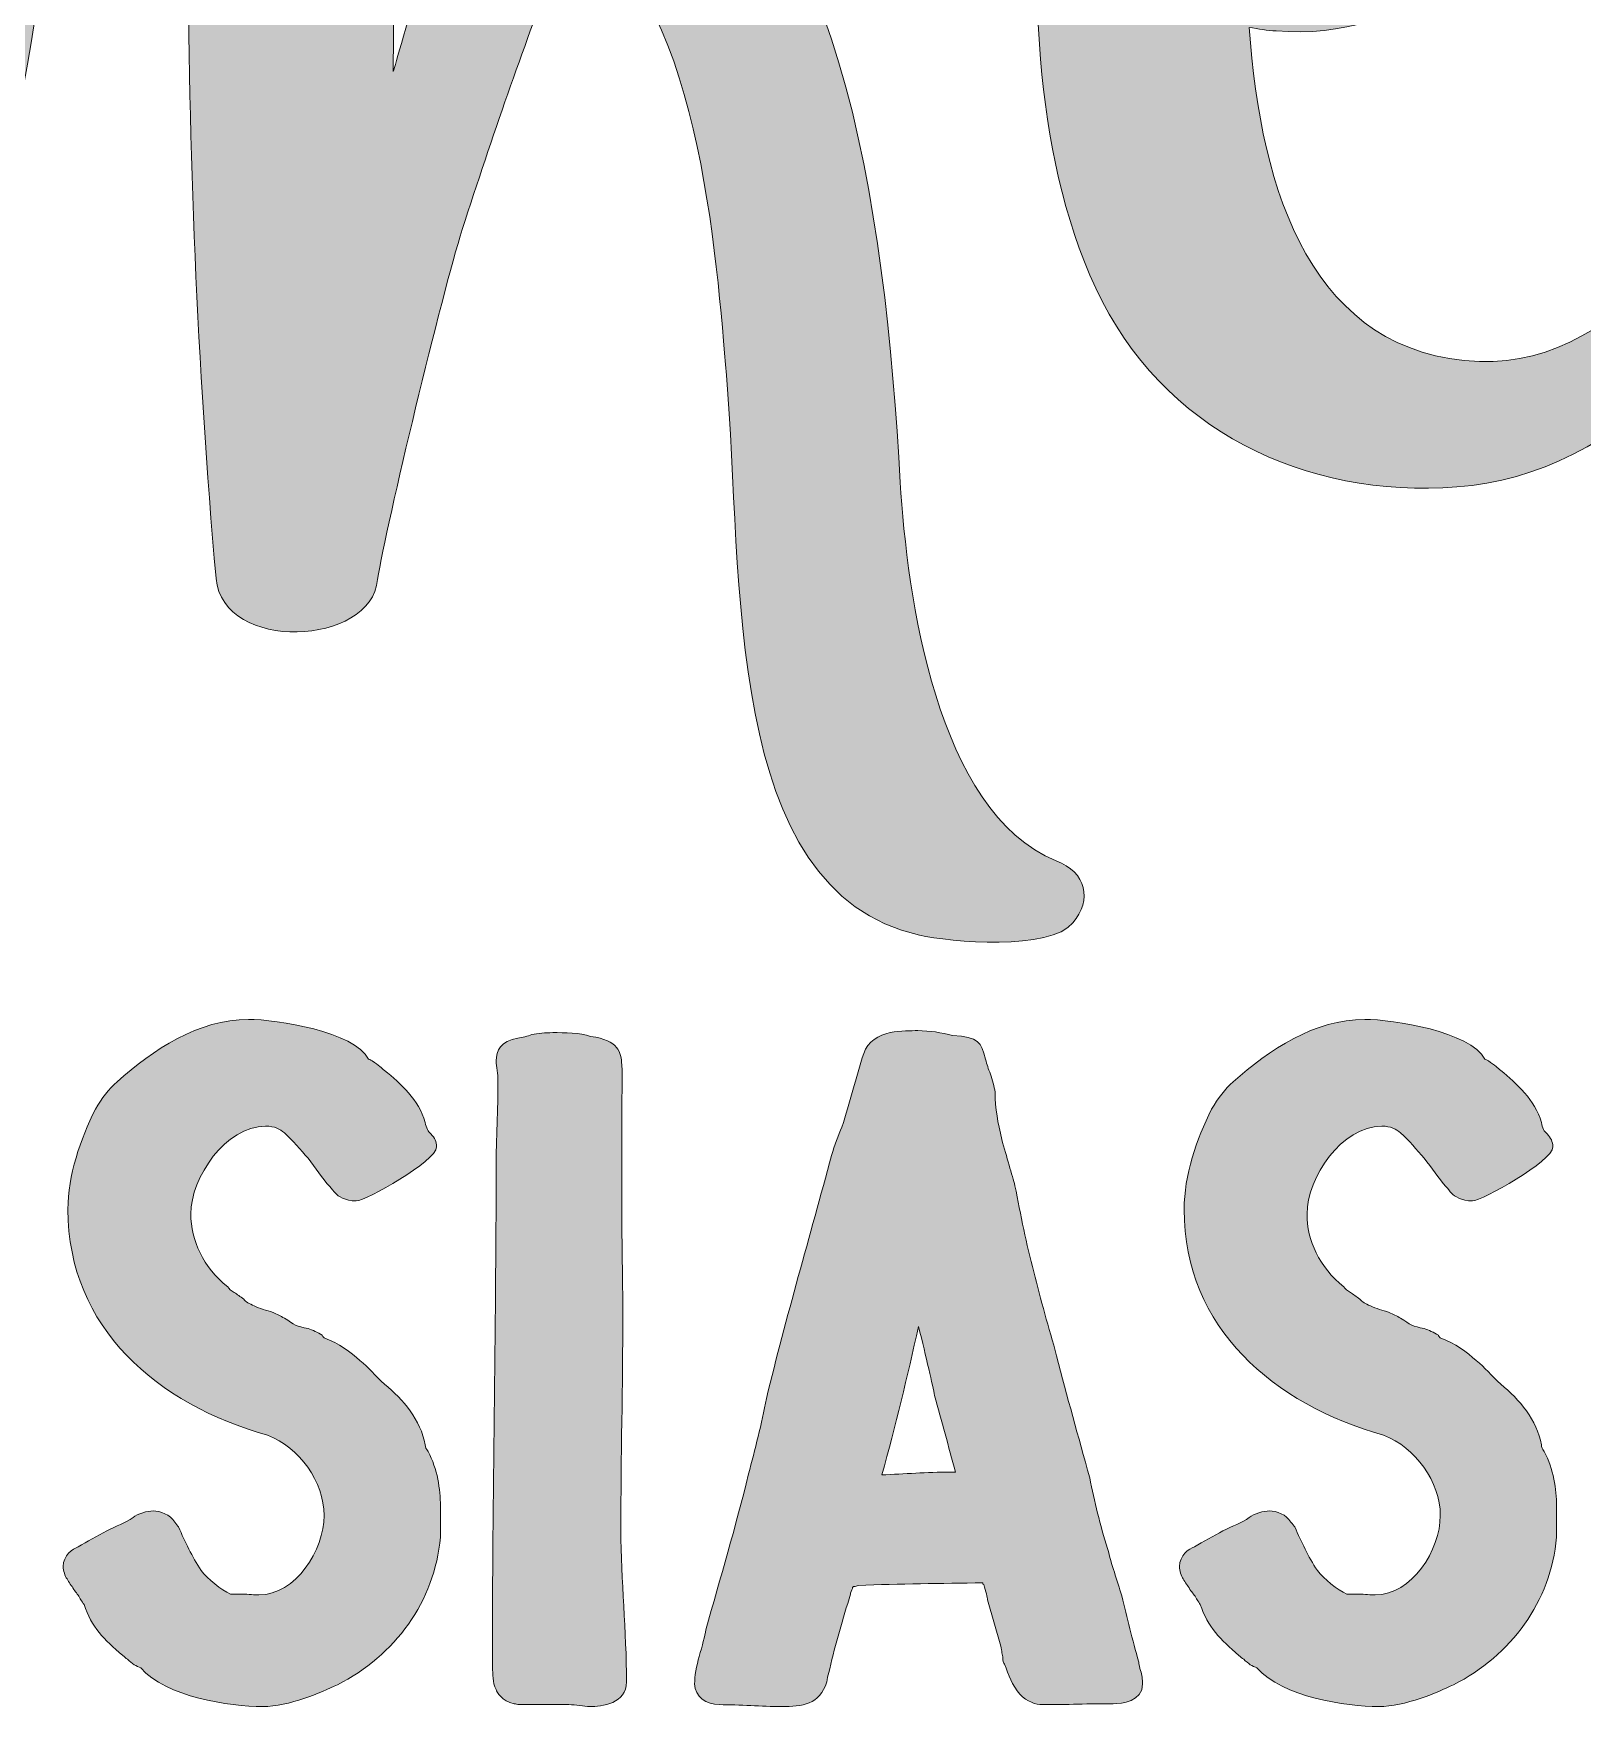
# Model space of a CAD drawing. Header units: inches. Extents: x 129 to 952, y -977 to -102.
# Drawn here: x 512.5 to 669.3, y -975.6 to -806.2 of the extents above; entities that cross this region are included whole.
import ezdxf

# ---------------------------------------------------------------- set-up
doc = ezdxf.new("R2010")
doc.units = ezdxf.units.IN
doc.header["$MEASUREMENT"] = 0
doc.layers.add('Layer 1', color=7, linetype='Continuous')

# ---------------------------------------------------------------- blocks, each defined once
blk = doc.blocks.new('block 2')
at = {"layer": 'Layer 1', "true_color": 0xffffff}
h = blk.add_hatch(color=7, dxfattribs=at)
h.dxf.hatch_style = 2
edge = h.paths.add_edge_path()
edge.add_spline(control_points=[(566.79, -795.34), (579.93, -800.25), (581.76, -830.08), (582.68, -840.82), (584.39, -861.05), (582.22, -893.05), (602.22, -897.51), (605.3, -898.19), (615.48, -899.11), (617.76, -896.25), (619.7, -893.96), (619.13, -891.11), (616.05, -889.97), (603.93, -885.05), (600.96, -862.99), (600.28, -851.68), (598.79, -824.6), (593.99, -787.91), (573.99, -784.48), (572.5, -784.25), (571.93, -784.37), (571.36, -784.48), (593.76, -732.71), (598.68, -735), (600.96, -733.28), (601.08, -733.4), (601.19, -733.4), (601.3, -733.51), (602.79, -735.34), (604.05, -739.46), (601.42, -745.63), (599.59, -749.97), (608.62, -751.46), (609.87, -746.77), (612.73, -737.74), (611.25, -731.46), (609.07, -729.28), (604.62, -724.83), (597.65, -724.26), (590.91, -727.8), (566.68, -742.2), (549.76, -807.91), (548.96, -810.08), (548.96, -798.31), (549.76, -770.08), (550.45, -758.31), (550.45, -758.2), (550.45, -757.4), (550.56, -756.14), (550.56, -756.14), (550.68, -756.14), (550.68, -756.14), (550.68, -755.91), (550.68, -755.68), (550.68, -755.57), (594.91, -685.17), (598.56, -621.86), (580.51, -611.57), (570.9, -606.09), (560.85, -613.63), (558.34, -616.15), (548.74, -625.4), (545.08, -641.97), (541.88, -654.43), (536.28, -677.06), (533.42, -700.49), (531.48, -723.91), (531.36, -724.6), (531.36, -725.28), (531.25, -726.08), (531.14, -728.03), (531.02, -730.08), (530.91, -732.03), (530.34, -738.66), (529.88, -745.17), (529.54, -751.68), (528.79, -764.22), (528.38, -776.74), (528.26, -789.25), (524.22, -792.49), (519.08, -794.91), (513.75, -796.6), (513.87, -795.57), (513.98, -794.54), (513.98, -793.63), (516.49, -765.4), (511.24, -746.2), (496.27, -733.06), (486.9, -724.83), (472.27, -724.03), (461.41, -736.37), (450.21, -749.17), (444.61, -768.25), (448.84, -784.03), (448.38, -785.28), (448.04, -786.88), (448.04, -788.71), (447.7, -803.23), (449.75, -860.02), (482.89, -857.85), (499.58, -856.82), (508.95, -829.85), (512.72, -804.6), (518.85, -802.2), (524.04, -799.43), (528.22, -796.13), (528.2, -817.92), (529.11, -839.68), (531.02, -861.39), (531.71, -868.94), (546.79, -868.25), (547.36, -861.51), (548.28, -855.91), (553.88, -832.59), (555.94, -826.08), (559.02, -816.48), (562.11, -807.8), (565.08, -799.91), (565.65, -798.2), (566.79, -795.68), (566.79, -795.34)], knot_values=[0, 0, 0, 0, 1, 1, 1, 2, 2, 2, 3, 3, 3, 4, 4, 4, 5, 5, 5, 6, 6, 6, 7, 7, 7, 8, 8, 8, 9, 9, 9, 10, 10, 10, 11, 11, 11, 12, 12, 12, 13, 13, 13, 14, 14, 14, 15, 15, 15, 16, 16, 16, 17, 17, 17, 18, 18, 18, 19, 19, 19, 20, 20, 20, 21, 21, 21, 22, 22, 22, 23, 23, 23, 24, 24, 24, 25, 25, 25, 26, 26, 26, 27, 27, 27, 28, 28, 28, 29, 29, 29, 30, 30, 30, 31, 31, 31, 32, 32, 32, 33, 33, 33, 34, 34, 34, 35, 35, 35, 36, 36, 36, 37, 37, 37, 38, 38, 38, 39, 39, 39, 40, 40, 40, 40], degree=3, periodic=1)
edge = h.paths.add_edge_path()
edge.add_spline(control_points=[(552.16, -730.77), (552.28, -729.17), (552.39, -727.57), (552.51, -725.86), (554.34, -700.94), (557.31, -675.8), (563.82, -652.14), (565.88, -644.6), (568.39, -637.17), (571.59, -629.97), (572.62, -627.69), (575.7, -620.6), (577.42, -620.37), (578.9, -620.15), (582.45, -629.86), (582.91, -632.6), (585.53, -647.92), (580.39, -665.86), (576.28, -680.49), (570.45, -701.51), (561.65, -720.83), (551.59, -739.69), (551.71, -736.71), (551.94, -733.74), (552.16, -730.77)], knot_values=[0, 0, 0, 0, 1, 1, 1, 2, 2, 2, 3, 3, 3, 4, 4, 4, 5, 5, 5, 6, 6, 6, 7, 7, 7, 8, 8, 8, 8], degree=3, periodic=1)
edge = h.paths.add_edge_path()
edge.add_spline(control_points=[(482.09, -844.94), (473.07, -845.51), (469.41, -824.14), (467.93, -806.88), (475.58, -810.31), (485.18, -810.88), (495.13, -809.4), (493.07, -825.97), (488.95, -844.48), (482.09, -844.94)], knot_values=[0, 0, 0, 0, 1, 1, 1, 2, 2, 2, 3, 3, 3, 3], degree=3, periodic=1)
edge = h.paths.add_edge_path()
edge.add_spline(control_points=[(496.84, -788.94), (496.84, -791.68), (496.61, -795.45), (496.15, -799.68), (483.69, -800.14), (472.5, -797.05), (467.47, -791.57), (467.24, -791.34), (467.13, -791.11), (466.9, -790.88), (466.9, -788.83), (466.9, -787.23), (466.9, -786.31), (466.78, -783.8), (465.18, -781.63), (462.78, -780.14), (461.53, -770.31), (464.27, -758.77), (465.75, -753.86), (471.24, -736.37), (482.21, -725.63), (491.12, -743.69), (497.64, -756.71), (497.3, -774.66), (496.84, -788.94)], knot_values=[0, 0, 0, 0, 1, 1, 1, 2, 2, 2, 3, 3, 3, 4, 4, 4, 5, 5, 5, 6, 6, 6, 7, 7, 7, 8, 8, 8, 8], degree=3, periodic=1)
h = blk.add_hatch(color=7, dxfattribs=at)
h.dxf.hatch_style = 2
edge = h.paths.add_edge_path()
edge.add_spline(control_points=[(794.92, -882.54), (766.01, -870.19), (788.06, -775), (793.21, -732.37), (794.12, -724.6), (794.81, -709.86), (791.04, -700.03), (789.55, -696.37), (778.24, -689.06), (773.21, -689.97), (764.87, -691.57), (759.49, -700.6), (755.84, -708.83), (749.44, -723.46), (743.27, -738.2), (738.47, -753.4), (733.21, -770.08), (729.67, -787.23), (725.67, -804.37), (725.55, -801.63), (725.32, -798.88), (725.21, -796.14), (724.18, -777.28), (724.18, -759.68), (725.44, -739.23), (725.9, -731.34), (710.92, -734.54), (709.33, -739), (706.51, -746.95), (703.79, -765.93), (703.1, -785.18), (699.21, -795.9), (694, -807.22), (691.94, -810.65), (684.74, -822.42), (673.66, -840.02), (658.91, -839.45), (642, -838.77), (636.74, -822.31), (635.6, -805.63), (636.52, -805.74), (637.43, -805.97), (638.34, -805.97), (651.72, -807.11), (661.43, -797.85), (667.83, -787.11), (677.89, -770.2), (694.8, -716.49), (659.6, -716.6), (628.4, -716.71), (615.83, -760.25), (614.46, -784.83), (613.55, -800.02), (613.55, -817.97), (620.06, -832.02), (626.8, -846.43), (641.2, -853.28), (656.63, -852.14), (672.97, -851), (686.91, -835.91), (696.17, -816.37), (698.56, -811.4), (700.88, -806.11), (703.01, -800.82), (703.35, -817.42), (704.61, -835.66), (712.75, -850.2), (715.15, -854.54), (726.24, -853.97), (727.38, -848.82), (733.44, -822.42), (740.18, -795.8), (747.27, -769.74), (750.81, -757.06), (754.58, -744.37), (759.72, -732.26), (762.12, -726.66), (764.52, -721.17), (767.84, -715.91), (768.52, -714.77), (769.67, -712.83), (770.92, -710.66), (770.92, -711.11), (770.92, -711.57), (771.04, -712.03), (771.38, -717.74), (771.38, -723.57), (771.38, -729.4), (755.72, -827.11), (756.41, -867.11), (767.95, -884.14), (773.32, -890.42), (781.55, -892.94), (789.66, -891.91), (794.35, -891.34), (800.64, -889.62), (799.84, -883.91), (799.49, -881.85), (796.18, -882.2), (794.92, -882.54)], knot_values=[0, 0, 0, 0, 1, 1, 1, 2, 2, 2, 3, 3, 3, 4, 4, 4, 5, 5, 5, 6, 6, 6, 7, 7, 7, 8, 8, 8, 9, 9, 9, 10, 10, 10, 11, 11, 11, 12, 12, 12, 13, 13, 13, 14, 14, 14, 15, 15, 15, 16, 16, 16, 17, 17, 17, 18, 18, 18, 19, 19, 19, 20, 20, 20, 21, 21, 21, 22, 22, 22, 23, 23, 23, 24, 24, 24, 25, 25, 25, 26, 26, 26, 27, 27, 27, 28, 28, 28, 29, 29, 29, 30, 30, 30, 31, 31, 31, 32, 32, 32, 33, 33, 33, 33], degree=3, periodic=1)
edge = h.paths.add_edge_path()
edge.add_spline(control_points=[(636.74, -774.43), (639.94, -741.86), (655.37, -721.86), (662.23, -725.86), (667.71, -728.94), (667.83, -739.69), (667.71, -744.94), (667.48, -758.66), (663.26, -772.37), (656.51, -784.37), (652.97, -790.54), (646, -802.54), (636.86, -797.97), (636.29, -797.74), (635.83, -797.4), (635.37, -797.05), (635.37, -787.8), (636.29, -779.34), (636.74, -774.43)], knot_values=[0, 0, 0, 0, 1, 1, 1, 2, 2, 2, 3, 3, 3, 4, 4, 4, 5, 5, 5, 6, 6, 6, 6], degree=3, periodic=1)
h = blk.add_hatch(color=7, dxfattribs=at)
h.dxf.hatch_style = 2
edge = h.paths.add_edge_path()
edge.add_spline(control_points=[(552.2, -949.08), (551.72, -946.59), (550, -944.49), (548.08, -942.96), (547.13, -942.09), (546.46, -941.23), (545.59, -940.56), (544.64, -939.7), (543.49, -938.84), (541.96, -938.27), (541.86, -938.17), (541.77, -938.08), (541.77, -937.98), (541.29, -937.69), (540.81, -937.5), (540.33, -937.31), (539.18, -937.12), (538.9, -936.93), (537.94, -936.26), (537.56, -936.07), (537.18, -935.88), (536.79, -935.68), (536.12, -935.49), (535.45, -935.3), (534.88, -935.01), (534.4, -934.82), (534.02, -934.63), (533.83, -934.35), (533.45, -934.06), (533.16, -933.87), (532.87, -933.68), (532.58, -933.48), (532.3, -933.29), (532.2, -933.1), (529.71, -931.09), (528.47, -928.41), (528.47, -925.73), (528.47, -922), (532.01, -916.84), (536.03, -916.84), (536.98, -916.84), (537.46, -917.12), (537.94, -917.51), (538.8, -918.27), (539.57, -919.23), (540.33, -920.09), (541.1, -921.05), (541.77, -922.1), (542.53, -922.96), (542.73, -923.15), (542.92, -923.44), (543.11, -923.63), (543.39, -923.92), (544.06, -924.4), (545.21, -924.4), (546.17, -924.4), (553.34, -920.38), (553.34, -918.94), (553.34, -918.37), (553.15, -918.08), (552.77, -917.6), (552.48, -917.41), (552.29, -917.03), (552.2, -916.45), (551.53, -914.16), (549.71, -912.53), (548.08, -911.19), (547.89, -911.1), (547.8, -910.91), (547.6, -910.81), (547.41, -910.62), (547.13, -910.43), (546.84, -910.24), (546.65, -910.14), (546.46, -910.04), (546.46, -910.04), (545.02, -907.27), (537.18, -906.03), (534.3, -906.03), (529.23, -906.03), (524.64, -909.09), (521.01, -912.34), (520.15, -913.11), (519.48, -913.97), (518.81, -915.12), (517.28, -918.18), (516.03, -921.81), (516.03, -925.26), (516.03, -937.31), (525.12, -944.97), (536.22, -948.12), (539.47, -949.37), (541.96, -952.81), (541.96, -956.25), (541.96, -959.7), (539.09, -964.29), (535.36, -964.29), (534.98, -964.29), (534.3, -964.2), (533.64, -964.2), (533.35, -964.2), (533.06, -964.2), (532.78, -964.2), (532.68, -964.2), (532.49, -964.2), (532.49, -964.2), (531.53, -963.81), (530.19, -962.66), (529.52, -961.8), (528.57, -960.37), (527.9, -958.93), (527.22, -957.4), (527.13, -957.31), (527.03, -957.12), (526.84, -956.92), (526.37, -956.16), (525.41, -955.78), (524.64, -955.78), (524.16, -955.78), (523.02, -956.06), (522.63, -956.45), (521.87, -957.02), (520.91, -957.31), (519.95, -957.79), (519, -958.36), (517.94, -958.84), (517.08, -959.41), (516.51, -959.6), (515.55, -960.27), (515.55, -961.42), (515.55, -961.8), (515.74, -962.38), (515.94, -962.66), (516.13, -963.05), (516.41, -963.33), (516.61, -963.72), (516.89, -964.1), (517.08, -964.29), (517.28, -964.67), (517.47, -964.96), (517.56, -965.15), (517.66, -965.25), (518.42, -967.54), (519.67, -968.79), (521.58, -970.41), (521.77, -970.51), (521.87, -970.7), (522.06, -970.8), (522.25, -970.99), (522.54, -971.18), (522.73, -971.37), (522.92, -971.47), (523.21, -971.56), (523.4, -971.66), (525.98, -974.62), (532.39, -975.58), (535.74, -975.58), (538.42, -975.58), (541.67, -974.15), (543.3, -973.38), (549.14, -970.41), (553.15, -964.96), (553.73, -958.45), (553.73, -957.4), (553.73, -956.35), (553.73, -955.3), (553.73, -953.57), (553.44, -951.57), (552.48, -949.75), (552.29, -949.46), (552.2, -949.37), (552.2, -949.08)], knot_values=[0, 0, 0, 0, 1, 1, 1, 2, 2, 2, 3, 3, 3, 4, 4, 4, 5, 5, 5, 6, 6, 6, 7, 7, 7, 8, 8, 8, 9, 9, 9, 10, 10, 10, 11, 11, 11, 12, 12, 12, 13, 13, 13, 14, 14, 14, 15, 15, 15, 16, 16, 16, 17, 17, 17, 18, 18, 18, 19, 19, 19, 20, 20, 20, 21, 21, 21, 22, 22, 22, 23, 23, 23, 24, 24, 24, 25, 25, 25, 26, 26, 26, 27, 27, 27, 28, 28, 28, 29, 29, 29, 30, 30, 30, 31, 31, 31, 32, 32, 32, 33, 33, 33, 34, 34, 34, 35, 35, 35, 36, 36, 36, 37, 37, 37, 38, 38, 38, 39, 39, 39, 40, 40, 40, 41, 41, 41, 42, 42, 42, 43, 43, 43, 44, 44, 44, 45, 45, 45, 46, 46, 46, 47, 47, 47, 48, 48, 48, 49, 49, 49, 50, 50, 50, 51, 51, 51, 52, 52, 52, 53, 53, 53, 54, 54, 54, 55, 55, 55, 56, 56, 56, 57, 57, 57, 57], degree=3, periodic=1)
h = blk.add_hatch(color=7, dxfattribs=at)
h.dxf.hatch_style = 2
edge = h.paths.add_edge_path()
edge.add_spline(control_points=[(572.19, -935.78), (572.19, -932.24), (572.09, -928.8), (572.09, -925.26), (572.09, -925.26), (572.09, -914.92), (572.09, -914.92), (572.09, -913.49), (572.19, -912.15), (572.09, -910.62), (572, -909.37), (571.81, -908.13), (568.94, -907.75), (567.88, -907.37), (566.26, -907.37), (565.11, -907.37), (564.34, -907.37), (563.58, -907.46), (563, -907.56), (562.52, -907.75), (562.05, -907.84), (561.57, -907.94), (559.85, -908.23), (559.37, -909.18), (559.37, -910.24), (559.37, -910.81), (559.56, -911.57), (559.56, -912.24), (559.56, -915.21), (559.37, -918.08), (559.37, -921.05), (559.37, -937.69), (558.99, -954.34), (558.99, -970.99), (558.99, -971.18), (558.99, -971.94), (559.08, -972.71), (559.08, -973.09), (559.18, -973.48), (559.37, -973.86), (559.46, -974.15), (559.94, -975.01), (561.19, -975.29), (561.38, -975.29), (561.47, -975.39), (561.76, -975.39), (561.95, -975.39), (562.24, -975.39), (562.43, -975.39), (562.91, -975.39), (563.48, -975.39), (564.06, -975.39), (564.44, -975.39), (564.82, -975.39), (565.11, -975.39), (565.87, -975.39), (566.45, -975.39), (566.74, -975.39), (567.4, -975.39), (568.27, -975.58), (568.84, -975.58), (570.08, -975.58), (572.57, -975.29), (572.57, -973.09), (572.57, -967.93), (572, -962.86), (572, -957.69), (572, -950.32), (572.19, -943.15), (572.19, -935.78)], knot_values=[0, 0, 0, 0, 1, 1, 1, 2, 2, 2, 3, 3, 3, 4, 4, 4, 5, 5, 5, 6, 6, 6, 7, 7, 7, 8, 8, 8, 9, 9, 9, 10, 10, 10, 11, 11, 11, 12, 12, 12, 13, 13, 13, 14, 14, 14, 15, 15, 15, 16, 16, 16, 17, 17, 17, 18, 18, 18, 19, 19, 19, 20, 20, 20, 21, 21, 21, 22, 22, 22, 23, 23, 23, 23], degree=3, periodic=1)
h = blk.add_hatch(color=7, dxfattribs=at)
h.dxf.hatch_style = 2
edge = h.paths.add_edge_path()
edge.add_spline(control_points=[(624.42, -971.08), (623.75, -968.79), (623.28, -966.59), (622.7, -964.39), (622.22, -962.76), (621.65, -961.23), (621.27, -959.6), (620.5, -957.21), (619.93, -954.82), (619.45, -952.43), (618.3, -948.22), (617.15, -944.2), (616.1, -940.09), (615.33, -937.21), (614.47, -934.44), (613.8, -931.57), (613.04, -928.8), (612.46, -925.83), (611.89, -922.86), (611.6, -921.81), (611.03, -919.9), (610.55, -918.18), (610.17, -916.45), (609.88, -915.12), (609.88, -913.39), (609.79, -912.82), (609.6, -912.15), (609.4, -911.57), (609.21, -911), (609.02, -910.62), (608.92, -910.04), (608.45, -908.32), (608.25, -907.84), (605.58, -907.65), (604.43, -907.37), (603.28, -907.17), (602.04, -907.17), (601.37, -907.17), (600.31, -907.17), (599.26, -907.37), (598.11, -907.65), (596.97, -908.23), (596.58, -909.47), (595.82, -911.96), (595.15, -914.45), (594.38, -916.93), (594, -917.79), (593.62, -918.75), (593.33, -919.8), (591.13, -927.93), (588.74, -936.16), (586.73, -944.39), (586.25, -946.97), (585.58, -949.56), (584.91, -952.04), (583.67, -957.31), (582.04, -962.57), (580.61, -967.83), (580.51, -968.4), (580.22, -969.46), (579.93, -970.51), (579.65, -971.37), (579.46, -972.61), (579.46, -973.28), (579.46, -974.62), (580.7, -975.39), (581.94, -975.39), (584.05, -975.39), (586.25, -975.58), (588.26, -975.58), (590.36, -975.58), (592.09, -975.39), (592.85, -973.09), (592.85, -972.81), (592.95, -972.42), (593.04, -972.14), (593.04, -972.14), (593.14, -971.75), (593.14, -971.75), (593.71, -969.27), (594.48, -966.68), (595.24, -964.2), (595.24, -964.1), (595.34, -963.81), (595.44, -963.62), (595.44, -963.53), (595.44, -963.53), (595.53, -963.43), (595.63, -963.43), (595.72, -963.43), (596.01, -963.33), (600.22, -963.14), (604.43, -963.14), (608.64, -963.05), (608.64, -963.14), (608.64, -963.24), (608.73, -963.24), (608.92, -963.91), (609.12, -964.58), (609.12, -964.77), (609.12, -964.77), (610.45, -969.46), (610.45, -969.46), (610.55, -969.74), (610.55, -969.93), (610.55, -970.13), (610.65, -970.32), (610.65, -970.51), (610.65, -970.7), (610.65, -970.89), (610.74, -971.18), (610.84, -971.28), (611.22, -972.42), (611.6, -973.38), (612.37, -974.34), (613.13, -975.1), (614, -975.39), (614.67, -975.39), (617.06, -975.39), (619.45, -975.29), (621.84, -975.29), (622.7, -975.29), (624.81, -975.1), (624.81, -973.28), (624.81, -972.81), (624.71, -972.42), (624.61, -971.94), (624.52, -971.66), (624.42, -971.28), (624.42, -971.08)], knot_values=[0, 0, 0, 0, 1, 1, 1, 2, 2, 2, 3, 3, 3, 4, 4, 4, 5, 5, 5, 6, 6, 6, 7, 7, 7, 8, 8, 8, 9, 9, 9, 10, 10, 10, 11, 11, 11, 12, 12, 12, 13, 13, 13, 14, 14, 14, 15, 15, 15, 16, 16, 16, 17, 17, 17, 18, 18, 18, 19, 19, 19, 20, 20, 20, 21, 21, 21, 22, 22, 22, 23, 23, 23, 24, 24, 24, 25, 25, 25, 26, 26, 26, 27, 27, 27, 28, 28, 28, 29, 29, 29, 30, 30, 30, 31, 31, 31, 32, 32, 32, 33, 33, 33, 34, 34, 34, 35, 35, 35, 36, 36, 36, 37, 37, 37, 38, 38, 38, 39, 39, 39, 40, 40, 40, 41, 41, 41, 42, 42, 42, 43, 43, 43, 43], degree=3, periodic=1)
edge = h.paths.add_edge_path()
edge.add_spline(control_points=[(605.29, -951.85), (602.99, -951.85), (600.7, -952.04), (598.4, -952.14), (599.84, -947.17), (600.98, -942.19), (602.13, -937.12), (602.9, -940.18), (603.57, -943.15), (603.76, -944.1), (604.43, -946.69), (605.19, -949.27), (605.86, -951.85), (605.67, -951.85), (605.38, -951.85), (605.29, -951.85)], knot_values=[0, 0, 0, 0, 1, 1, 1, 2, 2, 2, 3, 3, 3, 4, 4, 4, 5, 5, 5, 5], degree=3, periodic=1)
h = blk.add_hatch(color=7, dxfattribs=at)
h.dxf.hatch_style = 2
edge = h.paths.add_edge_path()
edge.add_spline(control_points=[(665.18, -949.08), (664.7, -946.59), (662.98, -944.49), (661.06, -942.96), (660.11, -942.09), (659.44, -941.23), (658.58, -940.56), (657.62, -939.7), (656.47, -938.84), (654.94, -938.27), (654.85, -938.17), (654.75, -938.08), (654.75, -937.98), (654.27, -937.69), (653.79, -937.5), (653.31, -937.31), (652.17, -937.12), (651.88, -936.93), (650.92, -936.26), (650.54, -936.07), (650.16, -935.88), (649.77, -935.68), (649.1, -935.49), (648.44, -935.3), (647.86, -935.01), (647.38, -934.82), (647, -934.63), (646.81, -934.35), (646.43, -934.06), (646.14, -933.87), (645.85, -933.68), (645.57, -933.48), (645.28, -933.29), (645.18, -933.1), (642.69, -931.09), (641.45, -928.41), (641.45, -925.73), (641.45, -922), (644.99, -916.84), (649.01, -916.84), (649.97, -916.84), (650.44, -917.12), (650.92, -917.51), (651.78, -918.27), (652.55, -919.23), (653.31, -920.09), (654.08, -921.05), (654.75, -922.1), (655.51, -922.96), (655.71, -923.15), (655.9, -923.44), (656.09, -923.63), (656.38, -923.92), (657.05, -924.4), (658.19, -924.4), (659.15, -924.4), (666.33, -920.38), (666.33, -918.94), (666.33, -918.37), (666.13, -918.08), (665.75, -917.6), (665.46, -917.41), (665.27, -917.03), (665.18, -916.45), (664.51, -914.16), (662.69, -912.53), (661.06, -911.19), (660.87, -911.1), (660.78, -910.91), (660.58, -910.81), (660.39, -910.62), (660.11, -910.43), (659.82, -910.24), (659.63, -910.14), (659.44, -910.04), (659.44, -910.04), (658, -907.27), (650.16, -906.03), (647.29, -906.03), (642.22, -906.03), (637.62, -909.09), (633.99, -912.34), (633.13, -913.11), (632.46, -913.97), (631.79, -915.12), (630.26, -918.18), (629.01, -921.81), (629.01, -925.26), (629.01, -937.31), (638.1, -944.97), (649.2, -948.12), (652.45, -949.37), (654.94, -952.81), (654.94, -956.25), (654.94, -959.7), (652.07, -964.29), (648.34, -964.29), (647.96, -964.29), (647.29, -964.2), (646.62, -964.2), (646.33, -964.2), (646.04, -964.2), (645.76, -964.2), (645.66, -964.2), (645.47, -964.2), (645.47, -964.2), (644.51, -963.81), (643.17, -962.66), (642.5, -961.8), (641.55, -960.37), (640.88, -958.93), (640.21, -957.4), (640.11, -957.31), (640.02, -957.12), (639.82, -956.92), (639.35, -956.16), (638.39, -955.78), (637.62, -955.78), (637.14, -955.78), (636, -956.06), (635.61, -956.45), (634.85, -957.02), (633.89, -957.31), (632.94, -957.79), (631.98, -958.36), (630.93, -958.84), (630.07, -959.41), (629.49, -959.6), (628.54, -960.27), (628.54, -961.42), (628.54, -961.8), (628.73, -962.38), (628.92, -962.66), (629.11, -963.05), (629.4, -963.33), (629.59, -963.72), (629.87, -964.1), (630.07, -964.29), (630.26, -964.67), (630.45, -964.96), (630.54, -965.15), (630.64, -965.25), (631.41, -967.54), (632.65, -968.79), (634.56, -970.41), (634.75, -970.51), (634.85, -970.7), (635.04, -970.8), (635.23, -970.99), (635.52, -971.18), (635.71, -971.37), (635.9, -971.47), (636.19, -971.56), (636.38, -971.66), (638.96, -974.62), (645.37, -975.58), (648.72, -975.58), (651.4, -975.58), (654.65, -974.15), (656.28, -973.38), (662.12, -970.41), (666.13, -964.96), (666.71, -958.45), (666.71, -957.4), (666.71, -956.35), (666.71, -955.3), (666.71, -953.57), (666.42, -951.57), (665.46, -949.75), (665.27, -949.46), (665.18, -949.37), (665.18, -949.08)], knot_values=[0, 0, 0, 0, 1, 1, 1, 2, 2, 2, 3, 3, 3, 4, 4, 4, 5, 5, 5, 6, 6, 6, 7, 7, 7, 8, 8, 8, 9, 9, 9, 10, 10, 10, 11, 11, 11, 12, 12, 12, 13, 13, 13, 14, 14, 14, 15, 15, 15, 16, 16, 16, 17, 17, 17, 18, 18, 18, 19, 19, 19, 20, 20, 20, 21, 21, 21, 22, 22, 22, 23, 23, 23, 24, 24, 24, 25, 25, 25, 26, 26, 26, 27, 27, 27, 28, 28, 28, 29, 29, 29, 30, 30, 30, 31, 31, 31, 32, 32, 32, 33, 33, 33, 34, 34, 34, 35, 35, 35, 36, 36, 36, 37, 37, 37, 38, 38, 38, 39, 39, 39, 40, 40, 40, 41, 41, 41, 42, 42, 42, 43, 43, 43, 44, 44, 44, 45, 45, 45, 46, 46, 46, 47, 47, 47, 48, 48, 48, 49, 49, 49, 50, 50, 50, 51, 51, 51, 52, 52, 52, 53, 53, 53, 54, 54, 54, 55, 55, 55, 56, 56, 56, 57, 57, 57, 57], degree=3, periodic=1)
at = {"layer": 'Layer 1', "lineweight": 0}
for points, knots in [([(566.79, -795.34), (579.93, -800.25), (581.76, -830.08), (582.68, -840.82), (584.39, -861.05), (582.22, -893.05), (602.22, -897.51), (605.3, -898.19), (615.48, -899.11), (617.76, -896.25), (619.7, -893.96), (619.13, -891.11), (616.05, -889.97), (603.93, -885.05), (600.96, -862.99), (600.28, -851.68), (598.79, -824.6), (593.99, -787.91), (573.99, -784.48), (572.5, -784.25), (571.93, -784.37), (571.36, -784.48), (593.76, -732.71), (598.68, -735), (600.96, -733.28), (601.08, -733.4), (601.19, -733.4), (601.3, -733.51), (602.79, -735.34), (604.05, -739.46), (601.42, -745.63), (599.59, -749.97), (608.62, -751.46), (609.87, -746.77), (612.73, -737.74), (611.25, -731.46), (609.07, -729.28), (604.62, -724.83), (597.65, -724.26), (590.91, -727.8), (566.68, -742.2), (549.76, -807.91), (548.96, -810.08), (548.96, -798.31), (549.76, -770.08), (550.45, -758.31), (550.45, -758.2), (550.45, -757.4), (550.56, -756.14), (550.56, -756.14), (550.68, -756.14), (550.68, -756.14), (550.68, -755.91), (550.68, -755.68), (550.68, -755.57), (594.91, -685.17), (598.56, -621.86), (580.51, -611.57), (570.9, -606.09), (560.85, -613.63), (558.34, -616.15), (548.74, -625.4), (545.08, -641.97), (541.88, -654.43), (536.28, -677.06), (533.42, -700.49), (531.48, -723.91), (531.36, -724.6), (531.36, -725.28), (531.25, -726.08), (531.14, -728.03), (531.02, -730.08), (530.91, -732.03), (530.34, -738.66), (529.88, -745.17), (529.54, -751.68), (528.79, -764.22), (528.38, -776.74), (528.26, -789.25), (524.22, -792.49), (519.08, -794.91), (513.75, -796.6), (513.87, -795.57), (513.98, -794.54), (513.98, -793.63), (516.49, -765.4), (511.24, -746.2), (496.27, -733.06), (486.9, -724.83), (472.27, -724.03), (461.41, -736.37), (450.21, -749.17), (444.61, -768.25), (448.84, -784.03), (448.38, -785.28), (448.04, -786.88), (448.04, -788.71), (447.7, -803.23), (449.75, -860.02), (482.89, -857.85), (499.58, -856.82), (508.95, -829.85), (512.72, -804.6), (518.85, -802.2), (524.04, -799.43), (528.22, -796.13), (528.2, -817.92), (529.11, -839.68), (531.02, -861.39), (531.71, -868.94), (546.79, -868.25), (547.36, -861.51), (548.28, -855.91), (553.88, -832.59), (555.94, -826.08), (559.02, -816.48), (562.11, -807.8), (565.08, -799.91), (565.65, -798.2), (566.79, -795.68), (566.79, -795.34)], [0, 0, 0, 0, 1, 1, 1, 2, 2, 2, 3, 3, 3, 4, 4, 4, 5, 5, 5, 6, 6, 6, 7, 7, 7, 8, 8, 8, 9, 9, 9, 10, 10, 10, 11, 11, 11, 12, 12, 12, 13, 13, 13, 14, 14, 14, 15, 15, 15, 16, 16, 16, 17, 17, 17, 18, 18, 18, 19, 19, 19, 20, 20, 20, 21, 21, 21, 22, 22, 22, 23, 23, 23, 24, 24, 24, 25, 25, 25, 26, 26, 26, 27, 27, 27, 28, 28, 28, 29, 29, 29, 30, 30, 30, 31, 31, 31, 32, 32, 32, 33, 33, 33, 34, 34, 34, 35, 35, 35, 36, 36, 36, 37, 37, 37, 38, 38, 38, 39, 39, 39, 40, 40, 40, 40]), ([(794.92, -882.54), (766.01, -870.19), (788.06, -775), (793.21, -732.37), (794.12, -724.6), (794.81, -709.86), (791.04, -700.03), (789.55, -696.37), (778.24, -689.06), (773.21, -689.97), (764.87, -691.57), (759.49, -700.6), (755.84, -708.83), (749.44, -723.46), (743.27, -738.2), (738.47, -753.4), (733.21, -770.08), (729.67, -787.23), (725.67, -804.37), (725.55, -801.63), (725.32, -798.88), (725.21, -796.14), (724.18, -777.28), (724.18, -759.68), (725.44, -739.23), (725.9, -731.34), (710.92, -734.54), (709.33, -739), (706.51, -746.95), (703.79, -765.93), (703.1, -785.18), (699.21, -795.9), (694, -807.22), (691.94, -810.65), (684.74, -822.42), (673.66, -840.02), (658.91, -839.45), (642, -838.77), (636.74, -822.31), (635.6, -805.63), (636.52, -805.74), (637.43, -805.97), (638.34, -805.97), (651.72, -807.11), (661.43, -797.85), (667.83, -787.11), (677.89, -770.2), (694.8, -716.49), (659.6, -716.6), (628.4, -716.71), (615.83, -760.25), (614.46, -784.83), (613.55, -800.02), (613.55, -817.97), (620.06, -832.02), (626.8, -846.43), (641.2, -853.28), (656.63, -852.14), (672.97, -851), (686.91, -835.91), (696.17, -816.37), (698.56, -811.4), (700.88, -806.11), (703.01, -800.82), (703.35, -817.42), (704.61, -835.66), (712.75, -850.2), (715.15, -854.54), (726.24, -853.97), (727.38, -848.82), (733.44, -822.42), (740.18, -795.8), (747.27, -769.74), (750.81, -757.06), (754.58, -744.37), (759.72, -732.26), (762.12, -726.66), (764.52, -721.17), (767.84, -715.91), (768.52, -714.77), (769.67, -712.83), (770.92, -710.66), (770.92, -711.11), (770.92, -711.57), (771.04, -712.03), (771.38, -717.74), (771.38, -723.57), (771.38, -729.4), (755.72, -827.11), (756.41, -867.11), (767.95, -884.14), (773.32, -890.42), (781.55, -892.94), (789.66, -891.91), (794.35, -891.34), (800.64, -889.62), (799.84, -883.91), (799.49, -881.85), (796.18, -882.2), (794.92, -882.54)], [0, 0, 0, 0, 1, 1, 1, 2, 2, 2, 3, 3, 3, 4, 4, 4, 5, 5, 5, 6, 6, 6, 7, 7, 7, 8, 8, 8, 9, 9, 9, 10, 10, 10, 11, 11, 11, 12, 12, 12, 13, 13, 13, 14, 14, 14, 15, 15, 15, 16, 16, 16, 17, 17, 17, 18, 18, 18, 19, 19, 19, 20, 20, 20, 21, 21, 21, 22, 22, 22, 23, 23, 23, 24, 24, 24, 25, 25, 25, 26, 26, 26, 27, 27, 27, 28, 28, 28, 29, 29, 29, 30, 30, 30, 31, 31, 31, 32, 32, 32, 33, 33, 33, 33]), ([(552.2, -949.08), (551.72, -946.59), (550, -944.49), (548.08, -942.96), (547.13, -942.09), (546.46, -941.23), (545.59, -940.56), (544.64, -939.7), (543.49, -938.84), (541.96, -938.27), (541.86, -938.17), (541.77, -938.08), (541.77, -937.98), (541.29, -937.69), (540.81, -937.5), (540.33, -937.31), (539.18, -937.12), (538.9, -936.93), (537.94, -936.26), (537.56, -936.07), (537.18, -935.88), (536.79, -935.68), (536.12, -935.49), (535.45, -935.3), (534.88, -935.01), (534.4, -934.82), (534.02, -934.63), (533.83, -934.35), (533.45, -934.06), (533.16, -933.87), (532.87, -933.68), (532.58, -933.48), (532.3, -933.29), (532.2, -933.1), (529.71, -931.09), (528.47, -928.41), (528.47, -925.73), (528.47, -922), (532.01, -916.84), (536.03, -916.84), (536.98, -916.84), (537.46, -917.12), (537.94, -917.51), (538.8, -918.27), (539.57, -919.23), (540.33, -920.09), (541.1, -921.05), (541.77, -922.1), (542.53, -922.96), (542.73, -923.15), (542.92, -923.44), (543.11, -923.63), (543.39, -923.92), (544.06, -924.4), (545.21, -924.4), (546.17, -924.4), (553.34, -920.38), (553.34, -918.94), (553.34, -918.37), (553.15, -918.08), (552.77, -917.6), (552.48, -917.41), (552.29, -917.03), (552.2, -916.45), (551.53, -914.16), (549.71, -912.53), (548.08, -911.19), (547.89, -911.1), (547.8, -910.91), (547.6, -910.81), (547.41, -910.62), (547.13, -910.43), (546.84, -910.24), (546.65, -910.14), (546.46, -910.04), (546.46, -910.04), (545.02, -907.27), (537.18, -906.03), (534.3, -906.03), (529.23, -906.03), (524.64, -909.09), (521.01, -912.34), (520.15, -913.11), (519.48, -913.97), (518.81, -915.12), (517.28, -918.18), (516.03, -921.81), (516.03, -925.26), (516.03, -937.31), (525.12, -944.97), (536.22, -948.12), (539.47, -949.37), (541.96, -952.81), (541.96, -956.25), (541.96, -959.7), (539.09, -964.29), (535.36, -964.29), (534.98, -964.29), (534.3, -964.2), (533.64, -964.2), (533.35, -964.2), (533.06, -964.2), (532.78, -964.2), (532.68, -964.2), (532.49, -964.2), (532.49, -964.2), (531.53, -963.81), (530.19, -962.66), (529.52, -961.8), (528.57, -960.37), (527.9, -958.93), (527.22, -957.4), (527.13, -957.31), (527.03, -957.12), (526.84, -956.92), (526.37, -956.16), (525.41, -955.78), (524.64, -955.78), (524.16, -955.78), (523.02, -956.06), (522.63, -956.45), (521.87, -957.02), (520.91, -957.31), (519.95, -957.79), (519, -958.36), (517.94, -958.84), (517.08, -959.41), (516.51, -959.6), (515.55, -960.27), (515.55, -961.42), (515.55, -961.8), (515.74, -962.38), (515.94, -962.66), (516.13, -963.05), (516.41, -963.33), (516.61, -963.72), (516.89, -964.1), (517.08, -964.29), (517.28, -964.67), (517.47, -964.96), (517.56, -965.15), (517.66, -965.25), (518.42, -967.54), (519.67, -968.79), (521.58, -970.41), (521.77, -970.51), (521.87, -970.7), (522.06, -970.8), (522.25, -970.99), (522.54, -971.18), (522.73, -971.37), (522.92, -971.47), (523.21, -971.56), (523.4, -971.66), (525.98, -974.62), (532.39, -975.58), (535.74, -975.58), (538.42, -975.58), (541.67, -974.15), (543.3, -973.38), (549.14, -970.41), (553.15, -964.96), (553.73, -958.45), (553.73, -957.4), (553.73, -956.35), (553.73, -955.3), (553.73, -953.57), (553.44, -951.57), (552.48, -949.75), (552.29, -949.46), (552.2, -949.37), (552.2, -949.08)], [0, 0, 0, 0, 1, 1, 1, 2, 2, 2, 3, 3, 3, 4, 4, 4, 5, 5, 5, 6, 6, 6, 7, 7, 7, 8, 8, 8, 9, 9, 9, 10, 10, 10, 11, 11, 11, 12, 12, 12, 13, 13, 13, 14, 14, 14, 15, 15, 15, 16, 16, 16, 17, 17, 17, 18, 18, 18, 19, 19, 19, 20, 20, 20, 21, 21, 21, 22, 22, 22, 23, 23, 23, 24, 24, 24, 25, 25, 25, 26, 26, 26, 27, 27, 27, 28, 28, 28, 29, 29, 29, 30, 30, 30, 31, 31, 31, 32, 32, 32, 33, 33, 33, 34, 34, 34, 35, 35, 35, 36, 36, 36, 37, 37, 37, 38, 38, 38, 39, 39, 39, 40, 40, 40, 41, 41, 41, 42, 42, 42, 43, 43, 43, 44, 44, 44, 45, 45, 45, 46, 46, 46, 47, 47, 47, 48, 48, 48, 49, 49, 49, 50, 50, 50, 51, 51, 51, 52, 52, 52, 53, 53, 53, 54, 54, 54, 55, 55, 55, 56, 56, 56, 57, 57, 57, 57]), ([(572.19, -935.78), (572.19, -932.24), (572.09, -928.8), (572.09, -925.26), (572.09, -925.26), (572.09, -914.92), (572.09, -914.92), (572.09, -913.49), (572.19, -912.15), (572.09, -910.62), (572, -909.37), (571.81, -908.13), (568.94, -907.75), (567.88, -907.37), (566.26, -907.37), (565.11, -907.37), (564.34, -907.37), (563.58, -907.46), (563, -907.56), (562.52, -907.75), (562.05, -907.84), (561.57, -907.94), (559.85, -908.23), (559.37, -909.18), (559.37, -910.24), (559.37, -910.81), (559.56, -911.57), (559.56, -912.24), (559.56, -915.21), (559.37, -918.08), (559.37, -921.05), (559.37, -937.69), (558.99, -954.34), (558.99, -970.99), (558.99, -971.18), (558.99, -971.94), (559.08, -972.71), (559.08, -973.09), (559.18, -973.48), (559.37, -973.86), (559.46, -974.15), (559.94, -975.01), (561.19, -975.29), (561.38, -975.29), (561.47, -975.39), (561.76, -975.39), (561.95, -975.39), (562.24, -975.39), (562.43, -975.39), (562.91, -975.39), (563.48, -975.39), (564.06, -975.39), (564.44, -975.39), (564.82, -975.39), (565.11, -975.39), (565.87, -975.39), (566.45, -975.39), (566.74, -975.39), (567.4, -975.39), (568.27, -975.58), (568.84, -975.58), (570.08, -975.58), (572.57, -975.29), (572.57, -973.09), (572.57, -967.93), (572, -962.86), (572, -957.69), (572, -950.32), (572.19, -943.15), (572.19, -935.78)], [0, 0, 0, 0, 1, 1, 1, 2, 2, 2, 3, 3, 3, 4, 4, 4, 5, 5, 5, 6, 6, 6, 7, 7, 7, 8, 8, 8, 9, 9, 9, 10, 10, 10, 11, 11, 11, 12, 12, 12, 13, 13, 13, 14, 14, 14, 15, 15, 15, 16, 16, 16, 17, 17, 17, 18, 18, 18, 19, 19, 19, 20, 20, 20, 21, 21, 21, 22, 22, 22, 23, 23, 23, 23]), ([(624.42, -971.08), (623.75, -968.79), (623.28, -966.59), (622.7, -964.39), (622.22, -962.76), (621.65, -961.23), (621.27, -959.6), (620.5, -957.21), (619.93, -954.82), (619.45, -952.43), (618.3, -948.22), (617.15, -944.2), (616.1, -940.09), (615.33, -937.21), (614.47, -934.44), (613.8, -931.57), (613.04, -928.8), (612.46, -925.83), (611.89, -922.86), (611.6, -921.81), (611.03, -919.9), (610.55, -918.18), (610.17, -916.45), (609.88, -915.12), (609.88, -913.39), (609.79, -912.82), (609.6, -912.15), (609.4, -911.57), (609.21, -911), (609.02, -910.62), (608.92, -910.04), (608.45, -908.32), (608.25, -907.84), (605.58, -907.65), (604.43, -907.37), (603.28, -907.17), (602.04, -907.17), (601.37, -907.17), (600.31, -907.17), (599.26, -907.37), (598.11, -907.65), (596.97, -908.23), (596.58, -909.47), (595.82, -911.96), (595.15, -914.45), (594.38, -916.93), (594, -917.79), (593.62, -918.75), (593.33, -919.8), (591.13, -927.93), (588.74, -936.16), (586.73, -944.39), (586.25, -946.97), (585.58, -949.56), (584.91, -952.04), (583.67, -957.31), (582.04, -962.57), (580.61, -967.83), (580.51, -968.4), (580.22, -969.46), (579.93, -970.51), (579.65, -971.37), (579.46, -972.61), (579.46, -973.28), (579.46, -974.62), (580.7, -975.39), (581.94, -975.39), (584.05, -975.39), (586.25, -975.58), (588.26, -975.58), (590.36, -975.58), (592.09, -975.39), (592.85, -973.09), (592.85, -972.81), (592.95, -972.42), (593.04, -972.14), (593.04, -972.14), (593.14, -971.75), (593.14, -971.75), (593.71, -969.27), (594.48, -966.68), (595.24, -964.2), (595.24, -964.1), (595.34, -963.81), (595.44, -963.62), (595.44, -963.53), (595.44, -963.53), (595.53, -963.43), (595.63, -963.43), (595.72, -963.43), (596.01, -963.33), (600.22, -963.14), (604.43, -963.14), (608.64, -963.05), (608.64, -963.14), (608.64, -963.24), (608.73, -963.24), (608.92, -963.91), (609.12, -964.58), (609.12, -964.77), (609.12, -964.77), (610.45, -969.46), (610.45, -969.46), (610.55, -969.74), (610.55, -969.93), (610.55, -970.13), (610.65, -970.32), (610.65, -970.51), (610.65, -970.7), (610.65, -970.89), (610.74, -971.18), (610.84, -971.28), (611.22, -972.42), (611.6, -973.38), (612.37, -974.34), (613.13, -975.1), (614, -975.39), (614.67, -975.39), (617.06, -975.39), (619.45, -975.29), (621.84, -975.29), (622.7, -975.29), (624.81, -975.1), (624.81, -973.28), (624.81, -972.81), (624.71, -972.42), (624.61, -971.94), (624.52, -971.66), (624.42, -971.28), (624.42, -971.08)], [0, 0, 0, 0, 1, 1, 1, 2, 2, 2, 3, 3, 3, 4, 4, 4, 5, 5, 5, 6, 6, 6, 7, 7, 7, 8, 8, 8, 9, 9, 9, 10, 10, 10, 11, 11, 11, 12, 12, 12, 13, 13, 13, 14, 14, 14, 15, 15, 15, 16, 16, 16, 17, 17, 17, 18, 18, 18, 19, 19, 19, 20, 20, 20, 21, 21, 21, 22, 22, 22, 23, 23, 23, 24, 24, 24, 25, 25, 25, 26, 26, 26, 27, 27, 27, 28, 28, 28, 29, 29, 29, 30, 30, 30, 31, 31, 31, 32, 32, 32, 33, 33, 33, 34, 34, 34, 35, 35, 35, 36, 36, 36, 37, 37, 37, 38, 38, 38, 39, 39, 39, 40, 40, 40, 41, 41, 41, 42, 42, 42, 43, 43, 43, 43]), ([(665.18, -949.08), (664.7, -946.59), (662.98, -944.49), (661.06, -942.96), (660.11, -942.09), (659.44, -941.23), (658.58, -940.56), (657.62, -939.7), (656.47, -938.84), (654.94, -938.27), (654.85, -938.17), (654.75, -938.08), (654.75, -937.98), (654.27, -937.69), (653.79, -937.5), (653.31, -937.31), (652.17, -937.12), (651.88, -936.93), (650.92, -936.26), (650.54, -936.07), (650.16, -935.88), (649.77, -935.68), (649.1, -935.49), (648.44, -935.3), (647.86, -935.01), (647.38, -934.82), (647, -934.63), (646.81, -934.35), (646.43, -934.06), (646.14, -933.87), (645.85, -933.68), (645.57, -933.48), (645.28, -933.29), (645.18, -933.1), (642.69, -931.09), (641.45, -928.41), (641.45, -925.73), (641.45, -922), (644.99, -916.84), (649.01, -916.84), (649.97, -916.84), (650.44, -917.12), (650.92, -917.51), (651.78, -918.27), (652.55, -919.23), (653.31, -920.09), (654.08, -921.05), (654.75, -922.1), (655.51, -922.96), (655.71, -923.15), (655.9, -923.44), (656.09, -923.63), (656.38, -923.92), (657.05, -924.4), (658.19, -924.4), (659.15, -924.4), (666.33, -920.38), (666.33, -918.94), (666.33, -918.37), (666.13, -918.08), (665.75, -917.6), (665.46, -917.41), (665.27, -917.03), (665.18, -916.45), (664.51, -914.16), (662.69, -912.53), (661.06, -911.19), (660.87, -911.1), (660.78, -910.91), (660.58, -910.81), (660.39, -910.62), (660.11, -910.43), (659.82, -910.24), (659.63, -910.14), (659.44, -910.04), (659.44, -910.04), (658, -907.27), (650.16, -906.03), (647.29, -906.03), (642.22, -906.03), (637.62, -909.09), (633.99, -912.34), (633.13, -913.11), (632.46, -913.97), (631.79, -915.12), (630.26, -918.18), (629.01, -921.81), (629.01, -925.26), (629.01, -937.31), (638.1, -944.97), (649.2, -948.12), (652.45, -949.37), (654.94, -952.81), (654.94, -956.25), (654.94, -959.7), (652.07, -964.29), (648.34, -964.29), (647.96, -964.29), (647.29, -964.2), (646.62, -964.2), (646.33, -964.2), (646.04, -964.2), (645.76, -964.2), (645.66, -964.2), (645.47, -964.2), (645.47, -964.2), (644.51, -963.81), (643.17, -962.66), (642.5, -961.8), (641.55, -960.37), (640.88, -958.93), (640.21, -957.4), (640.11, -957.31), (640.02, -957.12), (639.82, -956.92), (639.35, -956.16), (638.39, -955.78), (637.62, -955.78), (637.14, -955.78), (636, -956.06), (635.61, -956.45), (634.85, -957.02), (633.89, -957.31), (632.94, -957.79), (631.98, -958.36), (630.93, -958.84), (630.07, -959.41), (629.49, -959.6), (628.54, -960.27), (628.54, -961.42), (628.54, -961.8), (628.73, -962.38), (628.92, -962.66), (629.11, -963.05), (629.4, -963.33), (629.59, -963.72), (629.87, -964.1), (630.07, -964.29), (630.26, -964.67), (630.45, -964.96), (630.54, -965.15), (630.64, -965.25), (631.41, -967.54), (632.65, -968.79), (634.56, -970.41), (634.75, -970.51), (634.85, -970.7), (635.04, -970.8), (635.23, -970.99), (635.52, -971.18), (635.71, -971.37), (635.9, -971.47), (636.19, -971.56), (636.38, -971.66), (638.96, -974.62), (645.37, -975.58), (648.72, -975.58), (651.4, -975.58), (654.65, -974.15), (656.28, -973.38), (662.12, -970.41), (666.13, -964.96), (666.71, -958.45), (666.71, -957.4), (666.71, -956.35), (666.71, -955.3), (666.71, -953.57), (666.42, -951.57), (665.46, -949.75), (665.27, -949.46), (665.18, -949.37), (665.18, -949.08)], [0, 0, 0, 0, 1, 1, 1, 2, 2, 2, 3, 3, 3, 4, 4, 4, 5, 5, 5, 6, 6, 6, 7, 7, 7, 8, 8, 8, 9, 9, 9, 10, 10, 10, 11, 11, 11, 12, 12, 12, 13, 13, 13, 14, 14, 14, 15, 15, 15, 16, 16, 16, 17, 17, 17, 18, 18, 18, 19, 19, 19, 20, 20, 20, 21, 21, 21, 22, 22, 22, 23, 23, 23, 24, 24, 24, 25, 25, 25, 26, 26, 26, 27, 27, 27, 28, 28, 28, 29, 29, 29, 30, 30, 30, 31, 31, 31, 32, 32, 32, 33, 33, 33, 34, 34, 34, 35, 35, 35, 36, 36, 36, 37, 37, 37, 38, 38, 38, 39, 39, 39, 40, 40, 40, 41, 41, 41, 42, 42, 42, 43, 43, 43, 44, 44, 44, 45, 45, 45, 46, 46, 46, 47, 47, 47, 48, 48, 48, 49, 49, 49, 50, 50, 50, 51, 51, 51, 52, 52, 52, 53, 53, 53, 54, 54, 54, 55, 55, 55, 56, 56, 56, 57, 57, 57, 57]), ([(605.29, -951.85), (602.99, -951.85), (600.7, -952.04), (598.4, -952.14), (599.84, -947.17), (600.98, -942.19), (602.13, -937.12), (602.9, -940.18), (603.57, -943.15), (603.76, -944.1), (604.43, -946.69), (605.19, -949.27), (605.86, -951.85), (605.67, -951.85), (605.38, -951.85), (605.29, -951.85)], [0, 0, 0, 0, 1, 1, 1, 2, 2, 2, 3, 3, 3, 4, 4, 4, 5, 5, 5, 5])]:
    blk.add_open_spline(points, degree=3, knots=knots, dxfattribs=at)

msp = doc.modelspace()

# ---------------------------------------------------------------- block references
at = {"layer": 'Layer 1'}
msp.add_blockref('block 2', (0, 0), dxfattribs=at)

doc.saveas('drawing.dxf')
